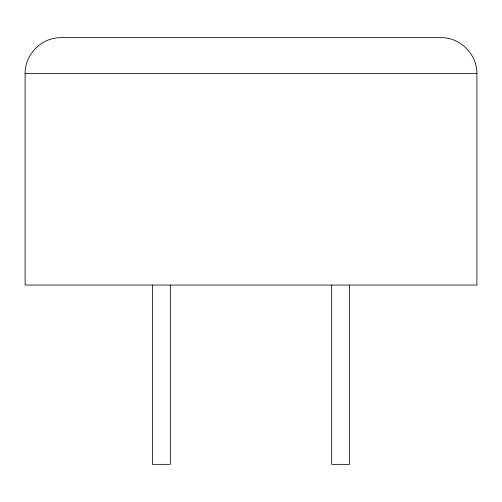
<?xml version="1.0" encoding="UTF-8"?>
<svg xmlns="http://www.w3.org/2000/svg" width="502" height="502" viewBox="0 0 502 502"><rect width="100%" height="100%" fill="white"/><g stroke="black" fill="none" stroke-linecap="round" stroke-linejoin="round"><path stroke-width="0.75" d="M25.1 73.505C24.818 54.348 41.798 37.368 60.955 37.65L441.045 37.65C460.202 37.368 477.182 54.348 476.9 73.505L476.9 285.067L25.1 285.067L25.1 73.505L476.9 73.505M349.605 285.067L349.605 464.35L331.678 464.35L331.678 285.067M170.322 285.067L170.322 464.35L152.395 464.35L152.395 285.067"/></g></svg>
